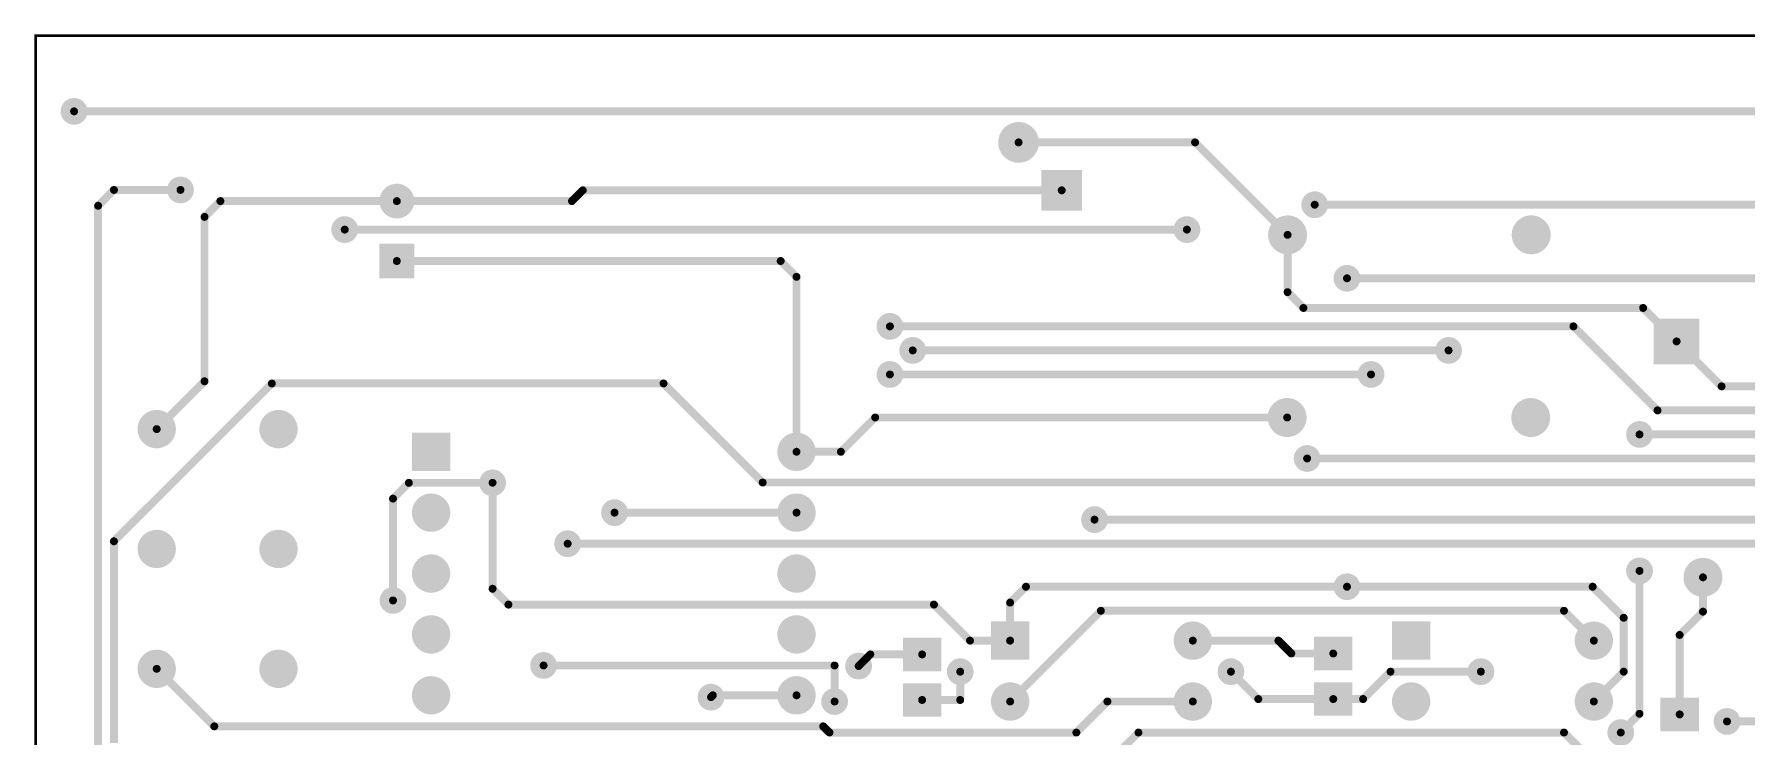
# Model space of a CAD drawing. Extents: x 0 to 107, y 0 to 143.
# Drawn here: x -0.1 to 71.4, y 113.3 to 142.7 of the extents above; entities that cross this region are included whole.
import ezdxf

# ---------------------------------------------------------------- set-up
doc = ezdxf.new("R2010")
doc.units = 0
for name, color, linetype in [('Board_Outline', 21, 'CONTINUOUS'), ('Top', 9, 'CONTINUOUS'), ('Top_Mask', 6, 'CONTINUOUS'), ('Top_Paste', 7, 'CONTINUOUS')]:
    doc.layers.add(name, color=color, linetype=linetype)

msp = doc.modelspace()

# ---------------------------------------------------------------- linework, layer by layer
at = {"layer": 'Board_Outline', "linetype": 'CONTINUOUS', "const_width": 0.12}
msp.add_lwpolyline([(0, 142.5924), (107.1581, 142.5924), (107.1581, 0), (0, 0), (0, 142.5924)], dxfattribs=at)
at = {"layer": 'Top', "linetype": 'CONTINUOUS'}
for points, const_width in [([(1.346, 139.4352, 1), (1.854, 139.4352, 1), (1.346, 139.4352, 1)], 0.508), ([(1.5175, 139.4352, 1), (1.6825, 139.4352, 1), (1.5175, 139.4352, 1)], 0.165), ([(40.5892, 138.1402, 1), (41.3892, 138.1402, 1), (40.5892, 138.1402, 1)], 0.8), ([(40.9067, 138.1402, 1), (41.0717, 138.1402, 1), (40.9067, 138.1402, 1)], 0.165), ([(48.2679, 138.1402, 1), (48.4329, 138.1402, 1), (48.2679, 138.1402, 1)], 0.165), ([(48.2679, 138.1402, 1), (48.4329, 138.1402, 1), (48.2679, 138.1402, 1)], 0.165), ([(5.7847, 136.157, 1), (6.2927, 136.157, 1), (5.7847, 136.157, 1)], 0.508), ([(3.1805, 136.157, 1), (3.3455, 136.157, 1), (3.1805, 136.157, 1)], 0.165), ([(3.1805, 136.157, 1), (3.3455, 136.157, 1), (3.1805, 136.157, 1)], 0.165), ([(5.9562, 136.157, 1), (6.1212, 136.157, 1), (5.9562, 136.157, 1)], 0.165), ([(7.6192, 135.6914, 1), (7.7842, 135.6914, 1), (7.6192, 135.6914, 1)], 0.165), ([(7.6192, 135.6914, 1), (7.7842, 135.6914, 1), (7.6192, 135.6914, 1)], 0.165), ([(14.7229, 135.6914, 1), (15.3979, 135.6914, 1), (14.7229, 135.6914, 1)], 0.675), ([(14.9779, 135.6914, 1), (15.1429, 135.6914, 1), (14.9779, 135.6914, 1)], 0.165), ([(14.9779, 135.6914, 1), (15.1429, 135.6914, 1), (14.9779, 135.6914, 1)], 0.165), ([(22.2824, 135.6914, 1), (22.4474, 135.6914, 1), (22.2824, 135.6914, 1)], 0.165), ([(22.2824, 135.6914, 1), (22.4474, 135.6914, 1), (22.2824, 135.6914, 1)], 0.165), ([(22.7311, 136.1402, 1), (22.8961, 136.1402, 1), (22.7311, 136.1402, 1)], 0.165), ([(22.7311, 136.1402, 1), (22.8961, 136.1402, 1), (22.7311, 136.1402, 1)], 0.165), ([(42.7067, 136.1402, 1), (42.8717, 136.1402, 1), (42.7067, 136.1402, 1)], 0.165), ([(53.0853, 135.5397, 1), (53.5933, 135.5397, 1), (53.0853, 135.5397, 1)], 0.508), ([(53.2568, 135.5397, 1), (53.4218, 135.5397, 1), (53.2568, 135.5397, 1)], 0.165), ([(2.5205, 135.497, 1), (2.6855, 135.497, 1), (2.5205, 135.497, 1)], 0.165), ([(2.5205, 135.497, 1), (2.6855, 135.497, 1), (2.5205, 135.497, 1)], 0.165), ([(6.9592, 135.0315, 1), (7.1242, 135.0315, 1), (6.9592, 135.0315, 1)], 0.165), ([(6.9592, 135.0315, 1), (7.1242, 135.0315, 1), (6.9592, 135.0315, 1)], 0.165), ([(12.6334, 134.5022, 1), (13.1414, 134.5022, 1), (12.6334, 134.5022, 1)], 0.508), ([(47.7553, 134.5022, 1), (48.2633, 134.5022, 1), (47.7553, 134.5022, 1)], 0.508), ([(51.8269, 134.2827, 1), (52.5889, 134.2827, 1), (51.8269, 134.2827, 1)], 0.762), ([(61.9869, 134.2827, 1), (62.7489, 134.2827, 1), (61.9869, 134.2827, 1)], 0.762), ([(12.8049, 134.5022, 1), (12.9699, 134.5022, 1), (12.8049, 134.5022, 1)], 0.165), ([(47.9268, 134.5022, 1), (48.0918, 134.5022, 1), (47.9268, 134.5022, 1)], 0.165), ([(52.1254, 134.2827, 1), (52.2904, 134.2827, 1), (52.1254, 134.2827, 1)], 0.165), ([(52.1254, 134.2827, 1), (52.2904, 134.2827, 1), (52.1254, 134.2827, 1)], 0.165), ([(14.9779, 133.1914, 1), (15.1429, 133.1914, 1), (14.9779, 133.1914, 1)], 0.165), ([(30.9866, 133.1914, 1), (31.1516, 133.1914, 1), (30.9866, 133.1914, 1)], 0.165), ([(30.9866, 133.1914, 1), (31.1516, 133.1914, 1), (30.9866, 133.1914, 1)], 0.165), ([(54.4313, 132.471, 1), (54.9393, 132.471, 1), (54.4313, 132.471, 1)], 0.508), ([(31.6467, 132.5314, 1), (31.8117, 132.5314, 1), (31.6467, 132.5314, 1)], 0.165), ([(31.6467, 132.5314, 1), (31.8117, 132.5314, 1), (31.6467, 132.5314, 1)], 0.165), ([(54.6028, 132.471, 1), (54.7678, 132.471, 1), (54.6028, 132.471, 1)], 0.165), ([(52.1254, 131.8927, 1), (52.2904, 131.8927, 1), (52.1254, 131.8927, 1)], 0.165), ([(52.1254, 131.8927, 1), (52.2904, 131.8927, 1), (52.1254, 131.8927, 1)], 0.165), ([(35.3704, 130.4651, 1), (35.8784, 130.4651, 1), (35.3704, 130.4651, 1)], 0.508), ([(52.7855, 131.2327, 1), (52.9505, 131.2327, 1), (52.7855, 131.2327, 1)], 0.165), ([(52.7855, 131.2327, 1), (52.9505, 131.2327, 1), (52.7855, 131.2327, 1)], 0.165), ([(66.9542, 131.2327, 1), (67.1192, 131.2327, 1), (66.9542, 131.2327, 1)], 0.165), ([(66.9542, 131.2327, 1), (67.1192, 131.2327, 1), (66.9542, 131.2327, 1)], 0.165), ([(35.5419, 130.4651, 1), (35.7069, 130.4651, 1), (35.5419, 130.4651, 1)], 0.165), ([(64.0475, 130.4651, 1), (64.2125, 130.4651, 1), (64.0475, 130.4651, 1)], 0.165), ([(64.0475, 130.4651, 1), (64.2125, 130.4651, 1), (64.0475, 130.4651, 1)], 0.165), ([(68.3492, 129.8377, 1), (68.5142, 129.8377, 1), (68.3492, 129.8377, 1)], 0.165), ([(68.3492, 129.8377, 1), (68.5142, 129.8377, 1), (68.3492, 129.8377, 1)], 0.165), ([(36.3222, 129.462, 1), (36.8302, 129.462, 1), (36.3222, 129.462, 1)], 0.508), ([(36.4937, 129.462, 1), (36.6587, 129.462, 1), (36.4937, 129.462, 1)], 0.165), ([(58.6684, 129.462, 1), (59.1764, 129.462, 1), (58.6684, 129.462, 1)], 0.508), ([(58.8399, 129.462, 1), (59.0049, 129.462, 1), (58.8399, 129.462, 1)], 0.165), ([(35.3704, 128.459, 1), (35.8784, 128.459, 1), (35.3704, 128.459, 1)], 0.508), ([(35.5419, 128.459, 1), (35.7069, 128.459, 1), (35.5419, 128.459, 1)], 0.165), ([(55.4343, 128.459, 1), (55.9423, 128.459, 1), (55.4343, 128.459, 1)], 0.508), ([(55.6058, 128.459, 1), (55.7708, 128.459, 1), (55.6058, 128.459, 1)], 0.165), ([(6.9592, 128.174, 1), (7.1242, 128.174, 1), (6.9592, 128.174, 1)], 0.165), ([(6.9592, 128.174, 1), (7.1242, 128.174, 1), (6.9592, 128.174, 1)], 0.165), ([(9.7664, 128.084, 1), (9.9314, 128.084, 1), (9.7664, 128.084, 1)], 0.165), ([(9.7664, 128.084, 1), (9.9314, 128.084, 1), (9.7664, 128.084, 1)], 0.165), ([(26.1018, 128.084, 1), (26.2668, 128.084, 1), (26.1018, 128.084, 1)], 0.165), ([(26.1018, 128.084, 1), (26.2668, 128.084, 1), (26.1018, 128.084, 1)], 0.165), ([(70.2239, 127.963, 1), (70.3889, 127.963, 1), (70.2239, 127.963, 1)], 0.165), ([(70.2239, 127.963, 1), (70.3889, 127.963, 1), (70.2239, 127.963, 1)], 0.165), ([(51.8077, 126.6627, 1), (52.5697, 126.6627, 1), (51.8077, 126.6627, 1)], 0.762), ([(61.9677, 126.6627, 1), (62.7297, 126.6627, 1), (61.9677, 126.6627, 1)], 0.762), ([(67.5526, 126.96, 1), (67.7176, 126.96, 1), (67.5526, 126.96, 1)], 0.165), ([(67.5526, 126.96, 1), (67.7176, 126.96, 1), (67.5526, 126.96, 1)], 0.165), ([(4.6717, 126.1789, 1), (5.4217, 126.1789, 1), (4.6717, 126.1789, 1)], 0.75), ([(9.7517, 126.1789, 1), (10.5017, 126.1789, 1), (9.7517, 126.1789, 1)], 0.75), ([(34.9261, 126.6627, 1), (35.0911, 126.6627, 1), (34.9261, 126.6627, 1)], 0.165), ([(34.9261, 126.6627, 1), (35.0911, 126.6627, 1), (34.9261, 126.6627, 1)], 0.165), ([(52.1062, 126.6627, 1), (52.2712, 126.6627, 1), (52.1062, 126.6627, 1)], 0.165), ([(66.6314, 125.957, 1), (67.1394, 125.957, 1), (66.6314, 125.957, 1)], 0.508), ([(4.9642, 126.1789, 1), (5.1292, 126.1789, 1), (4.9642, 126.1789, 1)], 0.165), ([(31.3542, 125.2339, 1), (32.1042, 125.2339, 1), (31.3542, 125.2339, 1)], 0.75), ([(66.8029, 125.957, 1), (66.9679, 125.957, 1), (66.8029, 125.957, 1)], 0.165), ([(31.6467, 125.2339, 1), (31.8117, 125.2339, 1), (31.6467, 125.2339, 1)], 0.165), ([(31.6467, 125.2339, 1), (31.8117, 125.2339, 1), (31.6467, 125.2339, 1)], 0.165), ([(33.4973, 125.2339, 1), (33.6623, 125.2339, 1), (33.4973, 125.2339, 1)], 0.165), ([(33.4973, 125.2339, 1), (33.6623, 125.2339, 1), (33.4973, 125.2339, 1)], 0.165), ([(52.7683, 124.954, 1), (53.2763, 124.954, 1), (52.7683, 124.954, 1)], 0.508), ([(52.9398, 124.954, 1), (53.1048, 124.954, 1), (52.9398, 124.954, 1)], 0.165), ([(18.8002, 123.939, 1), (19.3082, 123.939, 1), (18.8002, 123.939, 1)], 0.508), ([(15.4787, 123.939, 1), (15.6437, 123.939, 1), (15.4787, 123.939, 1)], 0.165), ([(15.4787, 123.939, 1), (15.6437, 123.939, 1), (15.4787, 123.939, 1)], 0.165), ([(18.9717, 123.939, 1), (19.1367, 123.939, 1), (18.9717, 123.939, 1)], 0.165), ([(18.9717, 123.939, 1), (19.1367, 123.939, 1), (18.9717, 123.939, 1)], 0.165), ([(30.2348, 123.951, 1), (30.3998, 123.951, 1), (30.2348, 123.951, 1)], 0.165), ([(30.2348, 123.951, 1), (30.3998, 123.951, 1), (30.2348, 123.951, 1)], 0.165), ([(14.8187, 123.279, 1), (14.9837, 123.279, 1), (14.8187, 123.279, 1)], 0.165), ([(14.8187, 123.279, 1), (14.9837, 123.279, 1), (14.8187, 123.279, 1)], 0.165), ([(16.1142, 122.6939, 1), (16.8642, 122.6939, 1), (16.1142, 122.6939, 1)], 0.75), ([(23.8853, 122.694, 1), (24.3933, 122.694, 1), (23.8853, 122.694, 1)], 0.508), ([(24.0568, 122.694, 1), (24.2218, 122.694, 1), (24.0568, 122.694, 1)], 0.165), ([(31.3542, 122.6939, 1), (32.1042, 122.6939, 1), (31.3542, 122.6939, 1)], 0.75), ([(31.6467, 122.6939, 1), (31.8117, 122.6939, 1), (31.6467, 122.6939, 1)], 0.165), ([(43.9028, 122.402, 1), (44.4108, 122.402, 1), (43.9028, 122.402, 1)], 0.508), ([(44.0743, 122.402, 1), (44.2393, 122.402, 1), (44.0743, 122.402, 1)], 0.165), ([(3.1805, 121.4981, 1), (3.3455, 121.4981, 1), (3.1805, 121.4981, 1)], 0.165), ([(3.1805, 121.4981, 1), (3.3455, 121.4981, 1), (3.1805, 121.4981, 1)], 0.165), ([(4.6717, 121.1789, 1), (5.4217, 121.1789, 1), (4.6717, 121.1789, 1)], 0.75), ([(9.7517, 121.1789, 1), (10.5017, 121.1789, 1), (9.7517, 121.1789, 1)], 0.75), ([(21.9305, 121.399, 1), (22.4385, 121.399, 1), (21.9305, 121.399, 1)], 0.508), ([(22.102, 121.399, 1), (22.267, 121.399, 1), (22.102, 121.399, 1)], 0.165), ([(16.1142, 120.1539, 1), (16.8642, 120.1539, 1), (16.1142, 120.1539, 1)], 0.75), ([(31.3542, 120.1539, 1), (32.1042, 120.1539, 1), (31.3542, 120.1539, 1)], 0.75), ([(66.6314, 120.2632, 1), (67.1394, 120.2632, 1), (66.6314, 120.2632, 1)], 0.508), ([(69.1502, 119.9952, 1), (69.9122, 119.9952, 1), (69.1502, 119.9952, 1)], 0.762), ([(54.4313, 119.6032, 1), (54.9393, 119.6032, 1), (54.4313, 119.6032, 1)], 0.508), ([(66.8029, 120.2632, 1), (66.9679, 120.2632, 1), (66.8029, 120.2632, 1)], 0.165), ([(69.4487, 119.9952, 1), (69.6137, 119.9952, 1), (69.4487, 119.9952, 1)], 0.165), ([(14.6472, 119.031, 1), (15.1552, 119.031, 1), (14.6472, 119.031, 1)], 0.508), ([(18.9717, 119.519, 1), (19.1367, 119.519, 1), (18.9717, 119.519, 1)], 0.165), ([(18.9717, 119.519, 1), (19.1367, 119.519, 1), (18.9717, 119.519, 1)], 0.165), ([(41.2142, 119.6032, 1), (41.3792, 119.6032, 1), (41.2142, 119.6032, 1)], 0.165), ([(41.2142, 119.6032, 1), (41.3792, 119.6032, 1), (41.2142, 119.6032, 1)], 0.165), ([(54.6028, 119.6032, 1), (54.7678, 119.6032, 1), (54.6028, 119.6032, 1)], 0.165), ([(54.6028, 119.6032, 1), (54.7678, 119.6032, 1), (54.6028, 119.6032, 1)], 0.165), ([(64.8474, 119.6032, 1), (65.0124, 119.6032, 1), (64.8474, 119.6032, 1)], 0.165), ([(64.8474, 119.6032, 1), (65.0124, 119.6032, 1), (64.8474, 119.6032, 1)], 0.165), ([(14.8187, 119.031, 1), (14.9837, 119.031, 1), (14.8187, 119.031, 1)], 0.165), ([(19.6317, 118.859, 1), (19.7967, 118.859, 1), (19.6317, 118.859, 1)], 0.165), ([(19.6317, 118.859, 1), (19.7967, 118.859, 1), (19.6317, 118.859, 1)], 0.165), ([(37.3785, 118.859, 1), (37.5435, 118.859, 1), (37.3785, 118.859, 1)], 0.165), ([(37.3785, 118.859, 1), (37.5435, 118.859, 1), (37.3785, 118.859, 1)], 0.165), ([(40.5542, 118.9432, 1), (40.7192, 118.9432, 1), (40.5542, 118.9432, 1)], 0.165), ([(40.5542, 118.9432, 1), (40.7192, 118.9432, 1), (40.5542, 118.9432, 1)], 0.165), ([(44.3392, 118.6002, 1), (44.5042, 118.6002, 1), (44.3392, 118.6002, 1)], 0.165), ([(44.3392, 118.6002, 1), (44.5042, 118.6002, 1), (44.3392, 118.6002, 1)], 0.165), ([(63.6529, 118.6002, 1), (63.8179, 118.6002, 1), (63.6529, 118.6002, 1)], 0.165), ([(63.6529, 118.6002, 1), (63.8179, 118.6002, 1), (63.6529, 118.6002, 1)], 0.165), ([(69.4487, 118.5641, 1), (69.6137, 118.5641, 1), (69.4487, 118.5641, 1)], 0.165), ([(69.4487, 118.5641, 1), (69.6137, 118.5641, 1), (69.4487, 118.5641, 1)], 0.165), ([(16.1142, 117.6139, 1), (16.8642, 117.6139, 1), (16.1142, 117.6139, 1)], 0.75), ([(31.3542, 117.6139, 1), (32.1042, 117.6139, 1), (31.3542, 117.6139, 1)], 0.75), ([(47.8817, 117.3551, 1), (48.6317, 117.3551, 1), (47.8817, 117.3551, 1)], 0.75), ([(64.6054, 117.3551, 1), (65.3554, 117.3551, 1), (64.6054, 117.3551, 1)], 0.75), ([(66.1429, 118.3077, 1), (66.3079, 118.3077, 1), (66.1429, 118.3077, 1)], 0.165), ([(66.1429, 118.3077, 1), (66.3079, 118.3077, 1), (66.1429, 118.3077, 1)], 0.165), ([(38.8823, 117.3552, 1), (39.0473, 117.3552, 1), (38.8823, 117.3552, 1)], 0.165), ([(38.8823, 117.3552, 1), (39.0473, 117.3552, 1), (38.8823, 117.3552, 1)], 0.165), ([(40.5542, 117.3552, 1), (40.7192, 117.3552, 1), (40.5542, 117.3552, 1)], 0.165), ([(40.5542, 117.3552, 1), (40.7192, 117.3552, 1), (40.5542, 117.3552, 1)], 0.165), ([(48.1742, 117.3551, 1), (48.3392, 117.3551, 1), (48.1742, 117.3551, 1)], 0.165), ([(51.7431, 117.3551, 1), (51.9081, 117.3551, 1), (51.7431, 117.3551, 1)], 0.165), ([(51.7431, 117.3551, 1), (51.9081, 117.3551, 1), (51.7431, 117.3551, 1)], 0.165), ([(64.8979, 117.3551, 1), (65.0629, 117.3551, 1), (64.8979, 117.3551, 1)], 0.165), ([(68.4767, 117.5921, 1), (68.6417, 117.5921, 1), (68.4767, 117.5921, 1)], 0.165), ([(68.4767, 117.5921, 1), (68.6417, 117.5921, 1), (68.4767, 117.5921, 1)], 0.165), ([(4.6717, 116.1789, 1), (5.4217, 116.1789, 1), (4.6717, 116.1789, 1)], 0.75), ([(9.7517, 116.1789, 1), (10.5017, 116.1789, 1), (9.7517, 116.1789, 1)], 0.75), ([(20.9275, 116.319, 1), (21.4355, 116.319, 1), (20.9275, 116.319, 1)], 0.508), ([(21.099, 116.319, 1), (21.264, 116.319, 1), (21.099, 116.319, 1)], 0.165), ([(33.2347, 116.319, 1), (33.3997, 116.319, 1), (33.2347, 116.319, 1)], 0.165), ([(33.2347, 116.319, 1), (33.3997, 116.319, 1), (33.2347, 116.319, 1)], 0.165), ([(34.0662, 116.2944, 1), (34.5742, 116.2944, 1), (34.0662, 116.2944, 1)], 0.508), ([(34.2377, 116.2944, 1), (34.4027, 116.2944, 1), (34.2377, 116.2944, 1)], 0.165), ([(34.7228, 116.7795, 1), (34.8878, 116.7795, 1), (34.7228, 116.7795, 1)], 0.165), ([(34.7228, 116.7795, 1), (34.8878, 116.7795, 1), (34.7228, 116.7795, 1)], 0.165), ([(36.8854, 116.7795, 1), (37.0504, 116.7795, 1), (36.8854, 116.7795, 1)], 0.165), ([(38.3019, 116.0602, 1), (38.8099, 116.0602, 1), (38.3019, 116.0602, 1)], 0.508), ([(49.5907, 116.0602, 1), (50.0987, 116.0602, 1), (49.5907, 116.0602, 1)], 0.508), ([(52.2806, 116.8177, 1), (52.4456, 116.8177, 1), (52.2806, 116.8177, 1)], 0.165), ([(52.2806, 116.8177, 1), (52.4456, 116.8177, 1), (52.2806, 116.8177, 1)], 0.165), ([(54.0304, 116.8177, 1), (54.1954, 116.8177, 1), (54.0304, 116.8177, 1)], 0.165), ([(60.0144, 116.0602, 1), (60.5224, 116.0602, 1), (60.0144, 116.0602, 1)], 0.508), ([(4.9642, 116.1789, 1), (5.1292, 116.1789, 1), (4.9642, 116.1789, 1)], 0.165), ([(16.1142, 115.0739, 1), (16.8642, 115.0739, 1), (16.1142, 115.0739, 1)], 0.75), ([(31.3542, 115.0739, 1), (32.1042, 115.0739, 1), (31.3542, 115.0739, 1)], 0.75), ([(38.4734, 116.0602, 1), (38.6384, 116.0602, 1), (38.4734, 116.0602, 1)], 0.165), ([(49.7622, 116.0602, 1), (49.9272, 116.0602, 1), (49.7622, 116.0602, 1)], 0.165), ([(56.418, 116.0602, 1), (56.583, 116.0602, 1), (56.418, 116.0602, 1)], 0.165), ([(56.418, 116.0602, 1), (56.583, 116.0602, 1), (56.418, 116.0602, 1)], 0.165), ([(60.1859, 116.0602, 1), (60.3509, 116.0602, 1), (60.1859, 116.0602, 1)], 0.165), ([(66.1429, 116.0601, 1), (66.3079, 116.0601, 1), (66.1429, 116.0601, 1)], 0.165), ([(66.1429, 116.0601, 1), (66.3079, 116.0601, 1), (66.1429, 116.0601, 1)], 0.165), ([(27.909, 114.997, 1), (28.417, 114.997, 1), (27.909, 114.997, 1)], 0.508), ([(28.0805, 114.997, 1), (28.2455, 114.997, 1), (28.0805, 114.997, 1)], 0.165), ([(28.0805, 114.997, 1), (28.2455, 114.997, 1), (28.0805, 114.997, 1)], 0.165), ([(28.1575, 115.0739, 1), (28.3225, 115.0739, 1), (28.1575, 115.0739, 1)], 0.165), ([(28.1575, 115.0739, 1), (28.3225, 115.0739, 1), (28.1575, 115.0739, 1)], 0.165), ([(31.6467, 115.0739, 1), (31.8117, 115.0739, 1), (31.6467, 115.0739, 1)], 0.165), ([(33.0632, 114.8152, 1), (33.5712, 114.8152, 1), (33.0632, 114.8152, 1)], 0.508), ([(36.8854, 114.8794, 1), (37.0504, 114.8794, 1), (36.8854, 114.8794, 1)], 0.165), ([(38.4734, 114.8794, 1), (38.6384, 114.8794, 1), (38.4734, 114.8794, 1)], 0.165), ([(38.4734, 114.8794, 1), (38.6384, 114.8794, 1), (38.4734, 114.8794, 1)], 0.165), ([(40.2617, 114.8152, 1), (41.0117, 114.8152, 1), (40.2617, 114.8152, 1)], 0.75), ([(47.8817, 114.8151, 1), (48.6317, 114.8151, 1), (47.8817, 114.8151, 1)], 0.75), ([(50.9047, 114.9177, 1), (51.0697, 114.9177, 1), (50.9047, 114.9177, 1)], 0.165), ([(50.9047, 114.9177, 1), (51.0697, 114.9177, 1), (50.9047, 114.9177, 1)], 0.165), ([(54.0304, 114.9177, 1), (54.1954, 114.9177, 1), (54.0304, 114.9177, 1)], 0.165), ([(54.0304, 114.9177, 1), (54.1954, 114.9177, 1), (54.0304, 114.9177, 1)], 0.165), ([(55.2755, 114.9177, 1), (55.4405, 114.9177, 1), (55.2755, 114.9177, 1)], 0.165), ([(55.2755, 114.9177, 1), (55.4405, 114.9177, 1), (55.2755, 114.9177, 1)], 0.165), ([(56.9854, 114.8152, 1), (57.7354, 114.8152, 1), (56.9854, 114.8152, 1)], 0.75), ([(64.6054, 114.8151, 1), (65.3554, 114.8151, 1), (64.6054, 114.8151, 1)], 0.75), ([(33.2347, 114.8152, 1), (33.3997, 114.8152, 1), (33.2347, 114.8152, 1)], 0.165), ([(40.5542, 114.8152, 1), (40.7192, 114.8152, 1), (40.5542, 114.8152, 1)], 0.165), ([(44.6115, 114.8151, 1), (44.7765, 114.8151, 1), (44.6115, 114.8151, 1)], 0.165), ([(44.6115, 114.8151, 1), (44.7765, 114.8151, 1), (44.6115, 114.8151, 1)], 0.165), ([(48.1742, 114.8151, 1), (48.3392, 114.8151, 1), (48.1742, 114.8151, 1)], 0.165), ([(64.8979, 114.8151, 1), (65.0629, 114.8151, 1), (64.8979, 114.8151, 1)], 0.165), ([(66.8029, 114.3023, 1), (66.9679, 114.3023, 1), (66.8029, 114.3023, 1)], 0.165), ([(66.8029, 114.3023, 1), (66.9679, 114.3023, 1), (66.8029, 114.3023, 1)], 0.165), ([(68.4767, 114.2777, 1), (68.6417, 114.2777, 1), (68.4767, 114.2777, 1)], 0.165), ([(70.2802, 113.9833, 1), (70.7882, 113.9833, 1), (70.2802, 113.9833, 1)], 0.508), ([(7.3641, 113.779, 1), (7.5291, 113.779, 1), (7.3641, 113.779, 1)], 0.165), ([(7.3641, 113.779, 1), (7.5291, 113.779, 1), (7.3641, 113.779, 1)], 0.165), ([(32.7623, 113.779, 1), (32.9273, 113.779, 1), (32.7623, 113.779, 1)], 0.165), ([(32.7623, 113.779, 1), (32.9273, 113.779, 1), (32.7623, 113.779, 1)], 0.165), ([(33.0211, 113.5202, 1), (33.1861, 113.5202, 1), (33.0211, 113.5202, 1)], 0.165), ([(33.0211, 113.5202, 1), (33.1861, 113.5202, 1), (33.0211, 113.5202, 1)], 0.165), ([(43.3166, 113.5202, 1), (43.4816, 113.5202, 1), (43.3166, 113.5202, 1)], 0.165), ([(43.3166, 113.5202, 1), (43.4816, 113.5202, 1), (43.3166, 113.5202, 1)], 0.165), ([(45.9065, 113.5202, 1), (46.0715, 113.5202, 1), (45.9065, 113.5202, 1)], 0.165), ([(45.9065, 113.5202, 1), (46.0715, 113.5202, 1), (45.9065, 113.5202, 1)], 0.165), ([(63.6529, 113.5202, 1), (63.8179, 113.5202, 1), (63.6529, 113.5202, 1)], 0.165), ([(63.6529, 113.5202, 1), (63.8179, 113.5202, 1), (63.6529, 113.5202, 1)], 0.165), ([(65.8493, 113.5202, 1), (66.3573, 113.5202, 1), (65.8493, 113.5202, 1)], 0.508), ([(66.0208, 113.5202, 1), (66.1858, 113.5202, 1), (66.0208, 113.5202, 1)], 0.165), ([(70.4517, 113.9833, 1), (70.6167, 113.9833, 1), (70.4517, 113.9833, 1)], 0.165)]:
    msp.add_lwpolyline(points, format="xyb", dxfattribs=dict(at, const_width=const_width))
at = {"layer": 'Top', "linetype": 'CONTINUOUS', "const_width": 0.33}
for points in [[(1.6, 139.4352), (103.8554, 139.4352)], [(48.3504, 138.1402), (40.9892, 138.1402)], [(52.2079, 134.2827), (48.3504, 138.1402)], [(3.263, 136.157), (2.603, 135.497)], [(6.0387, 136.157), (3.263, 136.157)], [(7.7017, 135.6914), (7.0417, 135.0315)], [(15.0604, 135.6914), (7.7017, 135.6914)], [(22.3649, 135.6914), (15.0604, 135.6914)], [(22.8136, 136.1402), (22.3649, 135.6914)], [(42.7892, 136.1402), (22.8136, 136.1402)], [(95.8565, 135.5397), (53.3393, 135.5397)], [(2.603, 135.497), (2.603, 98.6225)], [(7.0417, 135.0315), (7.0417, 128.174)], [(48.0093, 134.5022), (12.8874, 134.5022)], [(52.2079, 131.8927), (52.2079, 134.2827)], [(15.0604, 133.1914), (31.0691, 133.1914)], [(31.0691, 133.1914), (31.7292, 132.5314)], [(31.7292, 132.5314), (31.7292, 125.2339)], [(86.8384, 132.471), (54.6853, 132.471)], [(52.868, 131.2327), (52.2079, 131.8927)], [(67.0367, 131.2327), (52.868, 131.2327)], [(68.4317, 129.8377), (67.0367, 131.2327)], [(64.13, 130.4651), (35.6244, 130.4651)], [(67.6351, 126.96), (64.13, 130.4651)], [(70.3064, 127.963), (68.4317, 129.8377)], [(58.9224, 129.462), (36.5762, 129.462)], [(55.6883, 128.459), (35.6244, 128.459)], [(3.263, 121.4981), (9.8489, 128.084)], [(7.0417, 128.174), (5.0467, 126.1789)], [(9.8489, 128.084), (26.1843, 128.084)], [(26.1843, 128.084), (30.3173, 123.951)], [(92.8782, 127.963), (70.3064, 127.963)], [(89.7054, 126.96), (67.6351, 126.96)], [(33.5798, 125.2339), (35.0086, 126.6627)], [(35.0086, 126.6627), (52.1887, 126.6627)], [(72.3604, 125.957), (66.8854, 125.957)], [(31.7292, 125.2339), (33.5798, 125.2339)], [(53.0223, 124.954), (88.5014, 124.954)], [(15.5612, 123.939), (14.9012, 123.279)], [(19.0542, 123.939), (15.5612, 123.939)], [(19.0542, 119.519), (19.0542, 123.939)], [(30.3173, 123.951), (97.4789, 123.951)], [(14.9012, 123.279), (14.9012, 119.031)], [(31.7292, 122.6939), (24.1393, 122.694)], [(77.2844, 122.402), (44.1568, 122.402)], [(3.263, 113.084), (3.263, 121.4981)], [(76.3724, 121.399), (22.1845, 121.399)], [(66.8854, 120.2632), (66.8854, 114.3023)], [(69.5312, 119.9952), (69.5312, 118.5641)], [(19.7142, 118.859), (19.0542, 119.519)], [(41.2967, 119.6032), (40.6367, 118.9432)], [(54.6853, 119.6032), (41.2967, 119.6032)], [(64.9299, 119.6032), (54.6853, 119.6032)], [(66.2254, 118.3077), (64.9299, 119.6032)], [(37.461, 118.859), (19.7142, 118.859)], [(38.9648, 117.3552), (37.461, 118.859)], [(40.6367, 118.9432), (40.6367, 117.3552)], [(40.6367, 114.8152), (44.4217, 118.6002)], [(44.4217, 118.6002), (63.7354, 118.6002)], [(63.7354, 118.6002), (64.9804, 117.3551)], [(69.5312, 118.5641), (68.5592, 117.5921)], [(66.2254, 116.0601), (66.2254, 118.3077)], [(40.6367, 117.3552), (38.9648, 117.3552)], [(48.2567, 117.3551), (51.8256, 117.3551)], [(51.8256, 117.3551), (52.3631, 116.8177)], [(68.5592, 117.5921), (68.5592, 114.2777)], [(33.3172, 116.319), (21.1815, 116.319)], [(33.3172, 114.8152), (33.3172, 116.319)], [(34.3202, 116.2944), (34.8053, 116.7795)], [(34.8053, 116.7795), (36.9679, 116.7795)], [(52.3631, 116.8177), (54.1129, 116.8177)], [(7.4466, 113.779), (5.0467, 116.1789)], [(38.5559, 116.0602), (38.5559, 114.8794)], [(50.9872, 114.9177), (49.8447, 116.0602)], [(56.5005, 116.0602), (55.358, 114.9177)], [(60.2684, 116.0602), (56.5005, 116.0602)], [(64.9804, 114.8151), (66.2254, 116.0601)], [(28.163, 114.997), (28.24, 115.0739)], [(28.163, 114.997), (28.163, 114.997)], [(28.24, 115.0739), (31.7292, 115.0739)], [(38.5559, 114.8794), (36.9679, 114.8794)], [(54.1129, 114.9177), (50.9872, 114.9177)], [(55.358, 114.9177), (54.1129, 114.9177)], [(44.694, 114.8151), (43.3991, 113.5202)], [(48.2567, 114.8151), (44.694, 114.8151)], [(66.8854, 114.3023), (66.1033, 113.5202)], [(32.8448, 113.779), (7.4466, 113.779)], [(33.1036, 113.5202), (32.8448, 113.779)], [(43.3991, 113.5202), (33.1036, 113.5202)], [(44.744, 112.2752), (45.989, 113.5202)], [(45.989, 113.5202), (63.7354, 113.5202)], [(63.7354, 113.5202), (64.9804, 112.2751)], [(72.5329, 113.9833), (70.5342, 113.9833)]]:
    msp.add_lwpolyline(points, dxfattribs=at)
at = {"layer": 'Top'}
for points in [[(41.9892, 136.9402), (43.5892, 136.9402), (41.9892, 135.3402), (43.5892, 135.3402)], [(14.3854, 133.8664), (15.7354, 133.8664), (14.3854, 132.5164), (15.7354, 132.5164)], [(67.5317, 130.7377), (69.3317, 130.7377), (67.5317, 128.9377), (69.3317, 128.9377)], [(15.7392, 125.9839), (17.2392, 125.9839), (15.7392, 124.4839), (17.2392, 124.4839)], [(39.8867, 118.1052), (41.3867, 118.1052), (39.8867, 116.6052), (41.3867, 116.6052)], [(56.6104, 118.1052), (58.1104, 118.1052), (56.6104, 116.6052), (58.1104, 116.6052)], [(36.2179, 117.4295), (37.7179, 117.4295), (36.2179, 116.1295), (37.7179, 116.1295)], [(53.3629, 117.4677), (54.8629, 117.4677), (53.3629, 116.1677), (54.8629, 116.1677)], [(36.2179, 115.5295), (37.7179, 115.5295), (36.2179, 114.2295), (37.7179, 114.2295)], [(53.3629, 115.5677), (54.8629, 115.5677), (53.3629, 114.2677), (54.8629, 114.2677)], [(67.8092, 114.9277), (69.3092, 114.9277), (67.8092, 113.6277), (69.3092, 113.6277)]]:
    msp.add_solid(points, dxfattribs=at)
at = {"layer": 'Top_Mask', "linetype": 'CONTINUOUS'}
for points, const_width in [([(1.321, 139.4352, 1), (1.879, 139.4352, 1), (1.321, 139.4352, 1)], 0.558), ([(40.5642, 138.1402, 1), (41.4142, 138.1402, 1), (40.5642, 138.1402, 1)], 0.85), ([(5.7597, 136.157, 1), (6.3177, 136.157, 1), (5.7597, 136.157, 1)], 0.558), ([(14.6979, 135.6914, 1), (15.4229, 135.6914, 1), (14.6979, 135.6914, 1)], 0.725), ([(53.0603, 135.5397, 1), (53.6183, 135.5397, 1), (53.0603, 135.5397, 1)], 0.558), ([(12.6084, 134.5022, 1), (13.1664, 134.5022, 1), (12.6084, 134.5022, 1)], 0.558), ([(47.7303, 134.5022, 1), (48.2883, 134.5022, 1), (47.7303, 134.5022, 1)], 0.558), ([(51.8019, 134.2827, 1), (52.6139, 134.2827, 1), (51.8019, 134.2827, 1)], 0.812), ([(61.9619, 134.2827, 1), (62.7739, 134.2827, 1), (61.9619, 134.2827, 1)], 0.812), ([(54.4063, 132.471, 1), (54.9643, 132.471, 1), (54.4063, 132.471, 1)], 0.558), ([(35.3454, 130.4651, 1), (35.9034, 130.4651, 1), (35.3454, 130.4651, 1)], 0.558), ([(36.2972, 129.462, 1), (36.8552, 129.462, 1), (36.2972, 129.462, 1)], 0.558), ([(58.6434, 129.462, 1), (59.2014, 129.462, 1), (58.6434, 129.462, 1)], 0.558), ([(35.3454, 128.459, 1), (35.9034, 128.459, 1), (35.3454, 128.459, 1)], 0.558), ([(55.4093, 128.459, 1), (55.9673, 128.459, 1), (55.4093, 128.459, 1)], 0.558), ([(51.7827, 126.6627, 1), (52.5947, 126.6627, 1), (51.7827, 126.6627, 1)], 0.812), ([(61.9427, 126.6627, 1), (62.7547, 126.6627, 1), (61.9427, 126.6627, 1)], 0.812), ([(4.6467, 126.1789, 1), (5.4467, 126.1789, 1), (4.6467, 126.1789, 1)], 0.8), ([(9.7267, 126.1789, 1), (10.5267, 126.1789, 1), (9.7267, 126.1789, 1)], 0.8), ([(66.6064, 125.957, 1), (67.1644, 125.957, 1), (66.6064, 125.957, 1)], 0.558), ([(31.3292, 125.2339, 1), (32.1292, 125.2339, 1), (31.3292, 125.2339, 1)], 0.8), ([(52.7433, 124.954, 1), (53.3013, 124.954, 1), (52.7433, 124.954, 1)], 0.558), ([(18.7752, 123.939, 1), (19.3332, 123.939, 1), (18.7752, 123.939, 1)], 0.558), ([(16.0892, 122.6939, 1), (16.8892, 122.6939, 1), (16.0892, 122.6939, 1)], 0.8), ([(23.8603, 122.694, 1), (24.4183, 122.694, 1), (23.8603, 122.694, 1)], 0.558), ([(31.3292, 122.6939, 1), (32.1292, 122.6939, 1), (31.3292, 122.6939, 1)], 0.8), ([(43.8778, 122.402, 1), (44.4358, 122.402, 1), (43.8778, 122.402, 1)], 0.558), ([(4.6467, 121.1789, 1), (5.4467, 121.1789, 1), (4.6467, 121.1789, 1)], 0.8), ([(9.7267, 121.1789, 1), (10.5267, 121.1789, 1), (9.7267, 121.1789, 1)], 0.8), ([(21.9055, 121.399, 1), (22.4635, 121.399, 1), (21.9055, 121.399, 1)], 0.558), ([(16.0892, 120.1539, 1), (16.8892, 120.1539, 1), (16.0892, 120.1539, 1)], 0.8), ([(31.3292, 120.1539, 1), (32.1292, 120.1539, 1), (31.3292, 120.1539, 1)], 0.8), ([(66.6064, 120.2632, 1), (67.1644, 120.2632, 1), (66.6064, 120.2632, 1)], 0.558), ([(69.1252, 119.9952, 1), (69.9372, 119.9952, 1), (69.1252, 119.9952, 1)], 0.812), ([(54.4063, 119.6032, 1), (54.9643, 119.6032, 1), (54.4063, 119.6032, 1)], 0.558), ([(14.6222, 119.031, 1), (15.1802, 119.031, 1), (14.6222, 119.031, 1)], 0.558), ([(16.0892, 117.6139, 1), (16.8892, 117.6139, 1), (16.0892, 117.6139, 1)], 0.8), ([(31.3292, 117.6139, 1), (32.1292, 117.6139, 1), (31.3292, 117.6139, 1)], 0.8), ([(47.8567, 117.3551, 1), (48.6567, 117.3551, 1), (47.8567, 117.3551, 1)], 0.8), ([(64.5804, 117.3551, 1), (65.3804, 117.3551, 1), (64.5804, 117.3551, 1)], 0.8), ([(4.6467, 116.1789, 1), (5.4467, 116.1789, 1), (4.6467, 116.1789, 1)], 0.8), ([(9.7267, 116.1789, 1), (10.5267, 116.1789, 1), (9.7267, 116.1789, 1)], 0.8), ([(20.9025, 116.319, 1), (21.4605, 116.319, 1), (20.9025, 116.319, 1)], 0.558), ([(34.0412, 116.2944, 1), (34.5992, 116.2944, 1), (34.0412, 116.2944, 1)], 0.558), ([(38.2769, 116.0602, 1), (38.8349, 116.0602, 1), (38.2769, 116.0602, 1)], 0.558), ([(49.5657, 116.0602, 1), (50.1237, 116.0602, 1), (49.5657, 116.0602, 1)], 0.558), ([(59.9894, 116.0602, 1), (60.5474, 116.0602, 1), (59.9894, 116.0602, 1)], 0.558), ([(16.0892, 115.0739, 1), (16.8892, 115.0739, 1), (16.0892, 115.0739, 1)], 0.8), ([(31.3292, 115.0739, 1), (32.1292, 115.0739, 1), (31.3292, 115.0739, 1)], 0.8), ([(27.884, 114.997, 1), (28.442, 114.997, 1), (27.884, 114.997, 1)], 0.558), ([(33.0382, 114.8152, 1), (33.5962, 114.8152, 1), (33.0382, 114.8152, 1)], 0.558), ([(40.2367, 114.8152, 1), (41.0367, 114.8152, 1), (40.2367, 114.8152, 1)], 0.8), ([(47.8567, 114.8151, 1), (48.6567, 114.8151, 1), (47.8567, 114.8151, 1)], 0.8), ([(56.9604, 114.8152, 1), (57.7604, 114.8152, 1), (56.9604, 114.8152, 1)], 0.8), ([(64.5804, 114.8151, 1), (65.3804, 114.8151, 1), (64.5804, 114.8151, 1)], 0.8), ([(70.2552, 113.9833, 1), (70.8132, 113.9833, 1), (70.2552, 113.9833, 1)], 0.558), ([(65.8243, 113.5202, 1), (66.3823, 113.5202, 1), (65.8243, 113.5202, 1)], 0.558)]:
    msp.add_lwpolyline(points, format="xyb", dxfattribs=dict(at, const_width=const_width))
at = {"layer": 'Top_Mask'}
for points in [[(41.9392, 136.9902), (43.6392, 136.9902), (41.9392, 135.2902), (43.6392, 135.2902)], [(14.3354, 133.9164), (15.7854, 133.9164), (14.3354, 132.4664), (15.7854, 132.4664)], [(67.4817, 130.7877), (69.3817, 130.7877), (67.4817, 128.8877), (69.3817, 128.8877)], [(15.6892, 126.0339), (17.2892, 126.0339), (15.6892, 124.4339), (17.2892, 124.4339)], [(39.8367, 118.1552), (41.4367, 118.1552), (39.8367, 116.5552), (41.4367, 116.5552)], [(56.5604, 118.1552), (58.1604, 118.1552), (56.5604, 116.5552), (58.1604, 116.5552)], [(36.1679, 117.4795), (37.7679, 117.4795), (36.1679, 116.0795), (37.7679, 116.0795)], [(53.3129, 117.5177), (54.9129, 117.5177), (53.3129, 116.1177), (54.9129, 116.1177)], [(36.1679, 115.5795), (37.7679, 115.5795), (36.1679, 114.1795), (37.7679, 114.1795)], [(53.3129, 115.6177), (54.9129, 115.6177), (53.3129, 114.2177), (54.9129, 114.2177)], [(67.7592, 114.9777), (69.3592, 114.9777), (67.7592, 113.5777), (69.3592, 113.5777)]]:
    msp.add_solid(points, dxfattribs=at)
at = {"layer": 'Top_Paste'}
for points in [[(36.2679, 117.3795), (37.6679, 117.3795), (36.2679, 116.1795), (37.6679, 116.1795)], [(53.4129, 117.4177), (54.8129, 117.4177), (53.4129, 116.2177), (54.8129, 116.2177)], [(36.2679, 115.4795), (37.6679, 115.4795), (36.2679, 114.2795), (37.6679, 114.2795)], [(53.4129, 115.5177), (54.8129, 115.5177), (53.4129, 114.3177), (54.8129, 114.3177)], [(67.8592, 114.8777), (69.2592, 114.8777), (67.8592, 113.6777), (69.2592, 113.6777)]]:
    msp.add_solid(points, dxfattribs=at)

doc.saveas('drawing.dxf')
